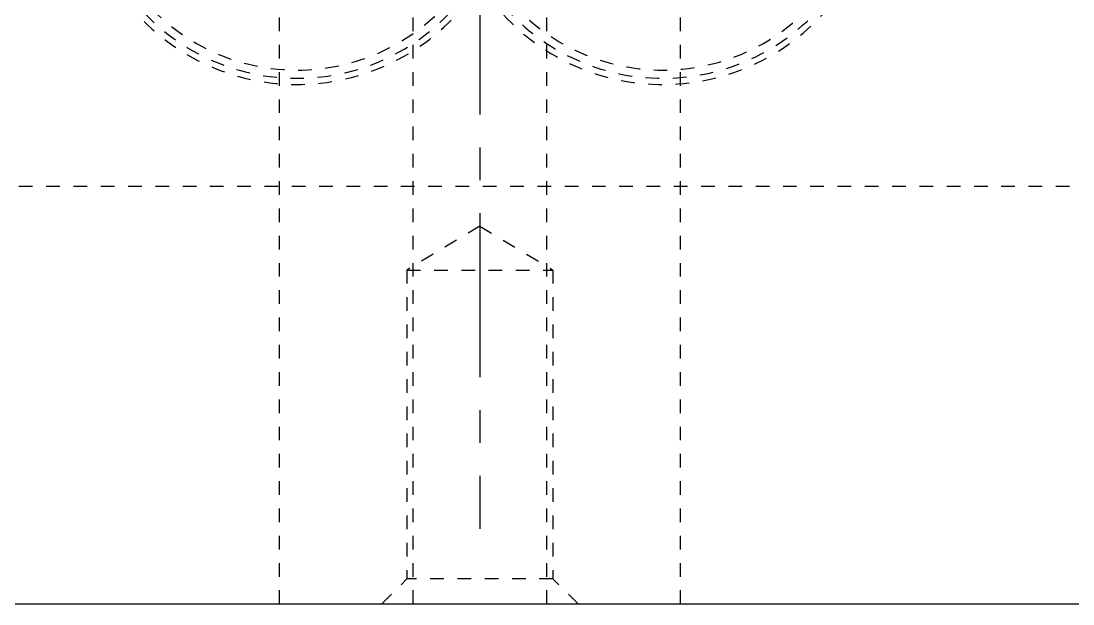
# Model space of a CAD drawing. Header units: millimetres. Extents: x 583 to 1942, y -5112 to 253.
# Drawn here: x 1186.9 to 1312.8, y -4617.9 to -4548 of the extents above; entities that cross this region are included whole.
import ezdxf

# ---------------------------------------------------------------- set-up
doc = ezdxf.new("R2010")
doc.units = ezdxf.units.MM
doc.header["$LTSCALE"] = 16.335
doc.linetypes.add('CENTER', pattern=[0.6, 0.375, -0.075, 0.075, -0.075])
doc.linetypes.add('HIDDEN', pattern=[0.2, 0.1, -0.1])
doc.layers.get('0').update_dxf_attribs({"linetype": 'CONTINUOUS'})
doc.layers.add('DEFAULT_2', color=8, linetype='HIDDEN')

msp = doc.modelspace()

# ---------------------------------------------------------------- linework, layer by layer
at = {"color": 1, "linetype": 'CENTER', "ltscale": 3.209403}
msp.add_line((1241.821, -4350.864), (1241.821, -4608.864), dxfattribs=at)
at = {"color": 7, "linetype": 'Continuous'}
msp.add_line((1044.821, -4617.864), (1426.821, -4617.864), dxfattribs=at)
at = {"layer": 'DEFAULT_2', "color": 8, "linetype": 'HIDDEN'}
for p, q in [((1217.821, -4617.864), (1217.821, -4507.518)), ((1265.821, -4617.864), (1265.821, -4507.518)), ((1233.821, -4617.864), (1233.821, -4518.759)), ((1249.821, -4617.864), (1249.821, -4518.759)), ((1341.821, -4567.864), (1141.821, -4567.864)), ((1241.821, -4572.607), (1233.071, -4577.864)), ((1241.821, -4572.607), (1250.571, -4577.864)), ((1233.071, -4577.864), (1250.571, -4577.864)), ((1233.071, -4577.864), (1233.071, -4614.864)), ((1250.571, -4577.864), (1250.571, -4614.864)), ((1230.071, -4617.864), (1233.071, -4614.864)), ((1250.571, -4614.864), (1233.071, -4614.864)), ((1253.571, -4617.864), (1250.571, -4614.864))]:
    msp.add_line(p, q, dxfattribs=at)
for centre, radius, start, end in [((1219.921, -4529.639), 25.264, 216.33505, 326.54523), ((1219.921, -4529.639), 24.279, 216.33505, 326.54523), ((1263.721, -4529.639), 25.264, 213.45477, 323.66495), ((1263.721, -4529.639), 24.279, 213.45477, 323.66495), ((1219.921, -4529.639), 26, 218.0721, 324.24939), ((1263.721, -4529.639), 26, 215.75061, 321.92789)]:
    msp.add_arc(centre, radius, start, end, dxfattribs=at)

doc.saveas('drawing.dxf')
